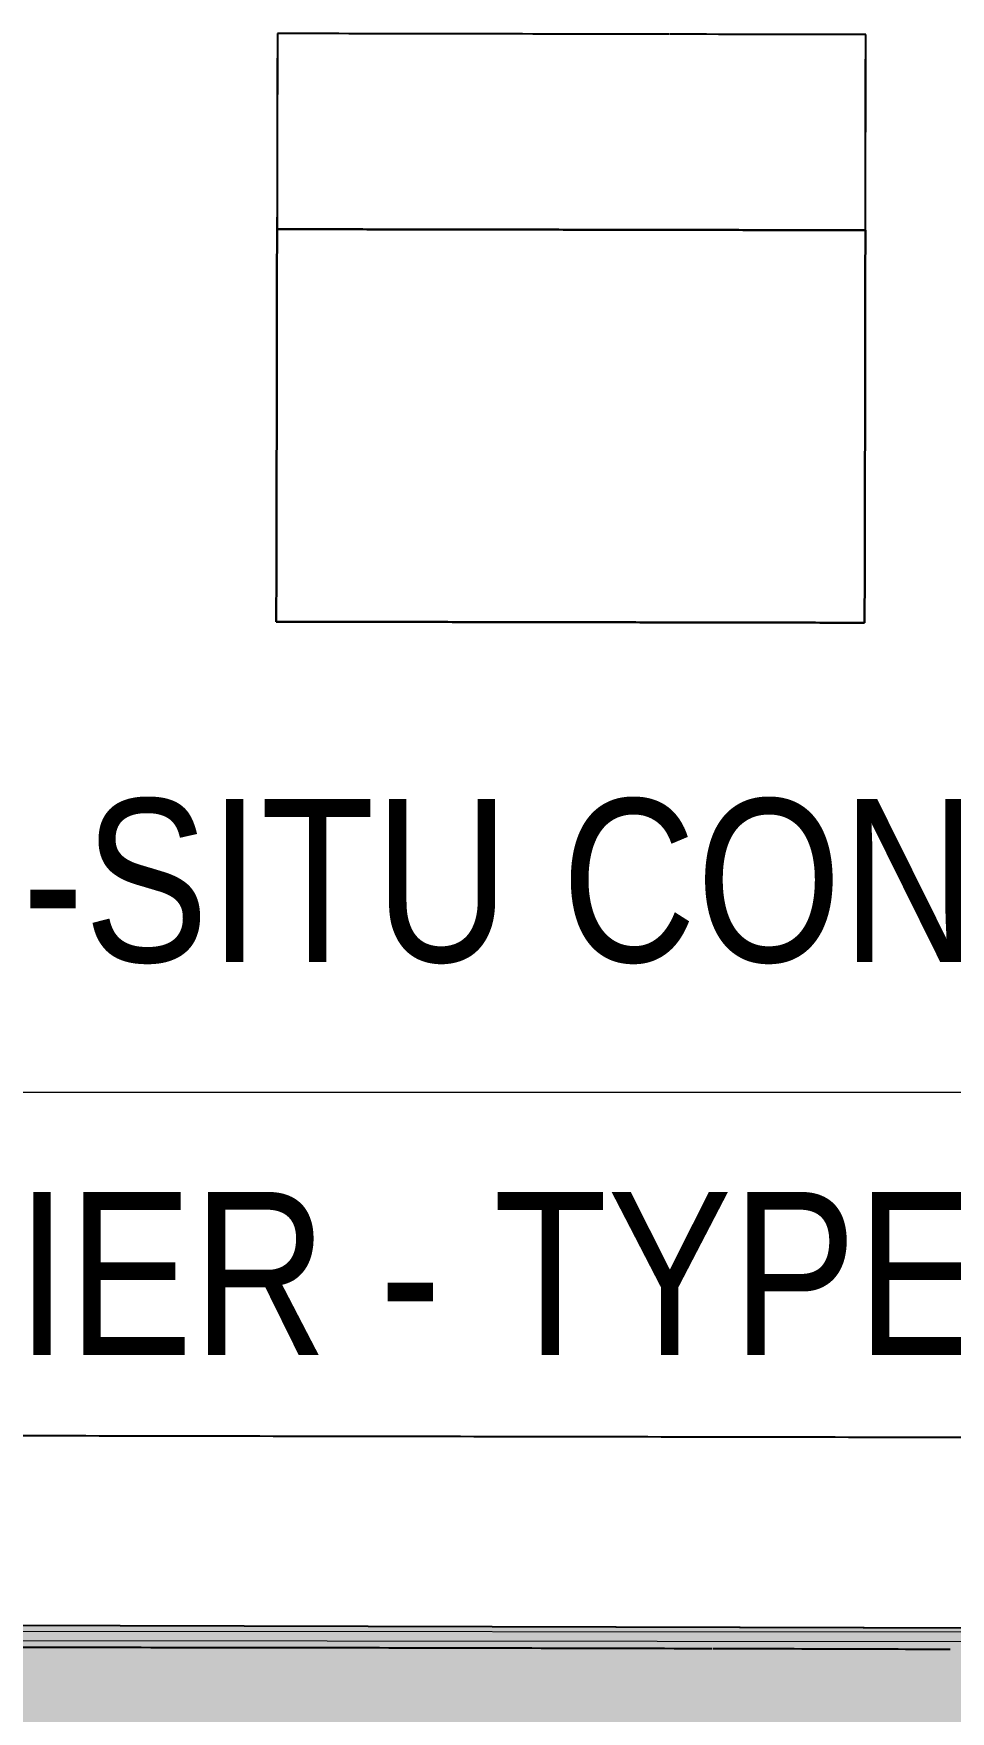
# Model space of a CAD drawing. Header units: metres. Extents: x -1161 to -1080, y 3 to 563.
# Drawn here: x -1105.826 to -1104.421, y 509.726 to 512.299 of the extents above; entities that cross this region are included whole.
import ezdxf

# ---------------------------------------------------------------- set-up
doc = ezdxf.new("R2010")
doc.units = ezdxf.units.M
doc.layers.get('Defpoints').update_dxf_attribs({"color": 41})
for name, color, linetype, lineweight in [('A-ANNO-DIMS', 7, 'Continuous', 9), ('A-DETL', 7, 'Continuous', 13), ('A-DETL-GENF', 7, 'Continuous', 9), ('A-FLOR', 7, 'Continuous', 50), ('A-GENM', 7, 'Continuous', 35)]:
    doc.layers.add(name, color=color, linetype=linetype, lineweight=lineweight)
doc.styles.add('Arial Narrow_2', font='ARIALN.TTF', dxfattribs={"height": 0.25})
doc.dimstyles.new('Dimension_Standard_O__mm_', dxfattribs={"dimscale": 0.3048, "dimtxt": 0.255858, "dimasz": 0.82021, "dimexe": 0.787402, "dimexo": 0.492126, "dimgap": 0.492126, "dimtad": 1, "dimdec": 0, "dimlfac": 1000, "dimzin": 0, "dimdsep": 46, "dimtxsty": 'Arial Narrow_2', "dimsah": 1, "dimcen": 0.09, "dimaunit": 1, "dimadec": 4, "dimazin": 0, "dimtfac": 1, "dimtdec": 4, "dimtix": 1, "dimtmove": 0, "dimatfit": 3, "dimfxl": 1, "dimtvp": 1, "dimtfill": 1, "dimtolj": 1, "dimtzin": 0, "dimlwd": 18, "dimlwe": 18, "dimarcsym": 2})

# ---------------------------------------------------------------- blocks, each defined once
blk = doc.blocks.new('Top of Pavement - RL A - Top of Pavement - RL A-68818558-DRG-2873171 - BARRIER LAYOUT')
at = {"layer": 'A-GENM', "color": 9, "lineweight": 25, "true_color": 0xbebebe}
for points in [[(108.8591, 0.3156), (108.887, 0.2098), (108.9429, -0.0017), (109.0266, -0.3191), (109.1103, -0.6364), (109.1662, -0.848), (109.1941, -0.9538)], [(109.1941, -0.9538), (109.2499, -1.1654), (109.3616, -1.5885), (109.4732, -2.0117), (109.529, -2.2232)]]:
    blk.add_open_spline(points, degree=3, dxfattribs=at)
blk.add_open_spline([(109.7232, -2.1755), (109.6673, -1.9639), (109.5557, -1.5407), (109.4161, -1.0118), (109.3044, -0.5886), (109.2415, -0.3501), (109.2065, -0.2174), (109.1994, -0.1905)], degree=3, knots=[0.35454545, 0.35454545, 0.35454545, 0.35454545, 0.35909091, 0.36363636, 0.36590909, 0.36818182, 0.36875962, 0.36875962, 0.36875962, 0.36875962], dxfattribs=at)
blk = doc.blocks.new('T2DPAA-T2D-C3S-RS-M3D-100334_rvt-1-DRG-2873171 - BARRIER LAYOUT')
at = {"layer": 'A-GENM', "color": 254, "lineweight": 25, "true_color": 0xd1d1d1}
for p, q in [((-1105.4526, 512.299), (-1105.4533, 511.9237)), ((-1104.8525, 512.2979), (-1105.4526, 512.299)), ((-1104.5506, 512.2974), (-1104.8513, 512.2979)), ((-1104.5512, 511.9974), (-1104.5506, 512.2974)), ((-1104.5513, 511.9221), (-1104.5512, 511.9974)), ((-1105.4533, 511.9237), (-1105.4534, 511.8485)), ((-1104.5515, 511.8469), (-1104.5513, 511.9221)), ((-1105.4534, 511.8485), (-1105.4536, 511.7732)), ((-1104.5516, 511.7716), (-1104.5515, 511.8469)), ((-1105.4536, 511.7732), (-1105.4537, 511.698)), ((-1104.5517, 511.6964), (-1104.5516, 511.7716)), ((-1105.4537, 511.698), (-1105.4538, 511.6227)), ((-1104.5519, 511.6211), (-1104.5517, 511.6964)), ((-1105.4538, 511.6227), (-1105.454, 511.5475)), ((-1104.552, 511.5459), (-1104.5519, 511.6211)), ((-1105.454, 511.5475), (-1105.4541, 511.4722)), ((-1104.5521, 511.4706), (-1104.552, 511.5459)), ((-1105.4541, 511.4722), (-1105.4543, 511.397)), ((-1104.5523, 511.3954), (-1104.5521, 511.4706)), ((-1105.4543, 511.397), (-1105.354, 511.3968)), ((-1105.354, 511.3968), (-1105.2538, 511.3966)), ((-1105.2538, 511.3966), (-1105.1536, 511.3964)), ((-1105.1536, 511.3964), (-1105.0534, 511.3963)), ((-1105.0534, 511.3963), (-1104.9531, 511.3961)), ((-1104.9531, 511.3961), (-1104.8529, 511.3959)), ((-1104.8529, 511.3959), (-1104.7527, 511.3957)), ((-1104.7527, 511.3957), (-1104.6525, 511.3955)), ((-1104.6525, 511.3955), (-1104.5523, 511.3954)), ((-1105.9524, 510.8987), (-1104.8898, 510.8968)), ((-1104.8895, 510.8968), (-1104.0525, 510.8953))]:
    blk.add_line(p, q, dxfattribs=at)
at = {"layer": 'A-GENM', "color": 9, "lineweight": 25, "true_color": 0xbebebe}
for p, q in [((-1105.4532, 511.999), (-1105.4533, 511.9237)), ((-1105.4532, 511.999), (-1105.4533, 511.9237)), ((-1104.5513, 511.9221), (-1104.5512, 511.9974)), ((-1104.5513, 511.9221), (-1104.5512, 511.9974)), ((-1105.4533, 511.9237), (-1105.4534, 511.8485)), ((-1105.4533, 511.9237), (-1105.4534, 511.8485)), ((-1104.5515, 511.8469), (-1104.5513, 511.9221)), ((-1104.5515, 511.8469), (-1104.5513, 511.9221)), ((-1105.4534, 511.8485), (-1105.4536, 511.7732)), ((-1105.4534, 511.8485), (-1105.4536, 511.7732)), ((-1104.5516, 511.7716), (-1104.5515, 511.8469)), ((-1104.5516, 511.7716), (-1104.5515, 511.8469)), ((-1105.4536, 511.7732), (-1105.4537, 511.698)), ((-1105.4536, 511.7732), (-1105.4537, 511.698)), ((-1104.5517, 511.6964), (-1104.5516, 511.7716)), ((-1104.5517, 511.6964), (-1104.5516, 511.7716)), ((-1105.4537, 511.698), (-1105.4538, 511.6227)), ((-1105.4537, 511.698), (-1105.4538, 511.6227)), ((-1104.5519, 511.6211), (-1104.5517, 511.6964)), ((-1104.5519, 511.6211), (-1104.5517, 511.6964)), ((-1105.4538, 511.6227), (-1105.454, 511.5475)), ((-1105.4538, 511.6227), (-1105.454, 511.5475)), ((-1104.552, 511.5459), (-1104.5519, 511.6211)), ((-1104.552, 511.5459), (-1104.5519, 511.6211)), ((-1105.454, 511.5475), (-1105.4541, 511.4722)), ((-1105.454, 511.5475), (-1105.4541, 511.4722)), ((-1104.5521, 511.4706), (-1104.552, 511.5459)), ((-1104.5521, 511.4706), (-1104.552, 511.5459)), ((-1105.4541, 511.4722), (-1105.4543, 511.397)), ((-1105.4541, 511.4722), (-1105.4543, 511.397)), ((-1104.5523, 511.3954), (-1104.5521, 511.4706)), ((-1104.5523, 511.3954), (-1104.5521, 511.4706))]:
    blk.add_line(p, q, dxfattribs=at)
at = {"layer": 'A-GENM', "color": 253, "lineweight": 25, "true_color": 0xa3a3a3}
for p, q in [((-1105.4533, 511.9237), (-1105.4532, 511.999)), ((-1104.5512, 511.9974), (-1104.5513, 511.9221)), ((-1105.4534, 511.8485), (-1105.4533, 511.9237)), ((-1104.5513, 511.9221), (-1104.5515, 511.8469)), ((-1105.4536, 511.7732), (-1105.4534, 511.8485)), ((-1104.5515, 511.8469), (-1104.5516, 511.7716)), ((-1105.4537, 511.698), (-1105.4536, 511.7732)), ((-1104.5516, 511.7716), (-1104.5517, 511.6964)), ((-1105.4538, 511.6227), (-1105.4537, 511.698)), ((-1104.5517, 511.6964), (-1104.5519, 511.6211)), ((-1105.454, 511.5475), (-1105.4538, 511.6227)), ((-1104.5519, 511.6211), (-1104.552, 511.5459)), ((-1105.4541, 511.4722), (-1105.454, 511.5475)), ((-1104.552, 511.5459), (-1104.5521, 511.4706)), ((-1105.4543, 511.397), (-1105.4541, 511.4722)), ((-1104.5521, 511.4706), (-1104.5523, 511.3954))]:
    blk.add_line(p, q, dxfattribs=at)
at = {"layer": 'A-GENM', "color": 9, "lineweight": 25, "true_color": 0xbebebe, "flags": 128}
for points in [[(-1105.4526, 512.299), (-1105.4528, 512.224), (-1105.4529, 512.149), (-1105.453, 512.074), (-1105.4532, 511.999)], [(-1104.5512, 511.9974), (-1104.551, 512.0724), (-1104.5509, 512.1474), (-1104.5508, 512.2224), (-1104.5506, 512.2974)]]:
    blk.add_lwpolyline(points, dxfattribs=at)
at = {"layer": 'A-GENM', "color": 9, "lineweight": 25, "true_color": 0xbebebe}
for points, knots in [([(-1104.8525, 512.2979), (-1104.8855, 512.298), (-1105.0855, 512.2983), (-1105.2856, 512.2987), (-1105.4526, 512.299)], [0.3346022, 0.3346022, 0.3346022, 0.3346022, 0.4444444, 1, 1, 1, 1]), ([(-1104.7864, 509.8218), (-1104.8638, 509.822), (-1105.0192, 509.8224), (-1105.3303, 509.8231), (-1105.6418, 509.8235), (-1105.9533, 509.8238), (-1106.2648, 509.824), (-1106.6542, 509.8245), (-1106.9657, 509.8249), (-1107.1214, 509.8251)], [0.4447166, 0.4447166, 0.4447166, 0.4447166, 0.5, 0.5555556, 0.6666667, 0.7222222, 0.7777778, 0.8888889, 1, 1, 1, 1])]:
    blk.add_open_spline(points, degree=3, knots=knots, dxfattribs=at)
for points in [[(-1104.5506, 512.2974), (-1104.6509, 512.2975), (-1104.7511, 512.2977), (-1104.8513, 512.2979)], [(-1105.353, 511.9988), (-1105.3864, 511.9989), (-1105.4198, 511.9989), (-1105.4532, 511.999)], [(-1105.2527, 511.9986), (-1105.2861, 511.9987), (-1105.3195, 511.9987), (-1105.353, 511.9988)], [(-1105.1525, 511.9984), (-1105.1859, 511.9985), (-1105.2193, 511.9986), (-1105.2527, 511.9986)], [(-1105.0523, 511.9983), (-1105.0857, 511.9983), (-1105.1191, 511.9984), (-1105.1525, 511.9984)], [(-1104.9521, 511.9981), (-1104.9855, 511.9981), (-1105.0189, 511.9982), (-1105.0523, 511.9983)], [(-1104.8518, 511.9979), (-1104.8853, 511.998), (-1104.9187, 511.998), (-1104.9521, 511.9981)], [(-1104.7516, 511.9977), (-1104.785, 511.9978), (-1104.8184, 511.9978), (-1104.8518, 511.9979)], [(-1104.6514, 511.9975), (-1104.6848, 511.9976), (-1104.7182, 511.9977), (-1104.7516, 511.9977)], [(-1104.5512, 511.9974), (-1104.5846, 511.9974), (-1104.618, 511.9975), (-1104.6514, 511.9975)], [(-1105.4543, 511.397), (-1105.4208, 511.3969), (-1105.3874, 511.3969), (-1105.354, 511.3968)], [(-1105.4543, 511.397), (-1105.4208, 511.3969), (-1105.3874, 511.3969), (-1105.354, 511.3968)], [(-1105.354, 511.3968), (-1105.3206, 511.3967), (-1105.2872, 511.3967), (-1105.2538, 511.3966)], [(-1105.354, 511.3968), (-1105.3206, 511.3967), (-1105.2872, 511.3967), (-1105.2538, 511.3966)], [(-1105.2538, 511.3966), (-1105.2204, 511.3966), (-1105.187, 511.3965), (-1105.1536, 511.3964)], [(-1105.2538, 511.3966), (-1105.2204, 511.3966), (-1105.187, 511.3965), (-1105.1536, 511.3964)], [(-1105.1536, 511.3964), (-1105.1202, 511.3964), (-1105.0868, 511.3963), (-1105.0534, 511.3963)], [(-1105.1536, 511.3964), (-1105.1202, 511.3964), (-1105.0868, 511.3963), (-1105.0534, 511.3963)], [(-1105.0534, 511.3963), (-1105.02, 511.3962), (-1104.9865, 511.3961), (-1104.9531, 511.3961)], [(-1105.0534, 511.3963), (-1105.02, 511.3962), (-1104.9865, 511.3961), (-1104.9531, 511.3961)], [(-1104.9531, 511.3961), (-1104.9197, 511.396), (-1104.8863, 511.396), (-1104.8529, 511.3959)], [(-1104.9531, 511.3961), (-1104.9197, 511.396), (-1104.8863, 511.396), (-1104.8529, 511.3959)], [(-1104.8529, 511.3959), (-1104.8195, 511.3958), (-1104.7861, 511.3958), (-1104.7527, 511.3957)], [(-1104.8529, 511.3959), (-1104.8195, 511.3958), (-1104.7861, 511.3958), (-1104.7527, 511.3957)], [(-1104.7527, 511.3957), (-1104.7193, 511.3957), (-1104.6859, 511.3956), (-1104.6525, 511.3955)], [(-1104.7527, 511.3957), (-1104.7193, 511.3957), (-1104.6859, 511.3956), (-1104.6525, 511.3955)], [(-1104.6525, 511.3955), (-1104.6191, 511.3955), (-1104.5857, 511.3954), (-1104.5523, 511.3954)], [(-1104.6525, 511.3955), (-1104.6191, 511.3955), (-1104.5857, 511.3954), (-1104.5523, 511.3954)], [(-1104.4212, 509.8207), (-1104.5425, 509.8211), (-1104.6639, 509.8215), (-1104.7852, 509.8218)]]:
    blk.add_open_spline(points, degree=3, dxfattribs=at)
at = {"layer": 'A-GENM', "color": 253, "lineweight": 25, "true_color": 0xa3a3a3}
for points in [[(-1105.4532, 511.999), (-1105.4198, 511.9989), (-1105.3864, 511.9989), (-1105.353, 511.9988)], [(-1105.353, 511.9988), (-1105.3195, 511.9987), (-1105.2861, 511.9987), (-1105.2527, 511.9986)], [(-1105.2527, 511.9986), (-1105.2193, 511.9986), (-1105.1859, 511.9985), (-1105.1525, 511.9984)], [(-1105.1525, 511.9984), (-1105.1191, 511.9984), (-1105.0857, 511.9983), (-1105.0523, 511.9983)], [(-1105.0523, 511.9983), (-1105.0189, 511.9982), (-1104.9855, 511.9981), (-1104.9521, 511.9981)], [(-1104.9521, 511.9981), (-1104.9187, 511.998), (-1104.8853, 511.998), (-1104.8518, 511.9979)], [(-1104.8518, 511.9979), (-1104.8184, 511.9978), (-1104.785, 511.9978), (-1104.7516, 511.9977)], [(-1104.7516, 511.9977), (-1104.7182, 511.9977), (-1104.6848, 511.9976), (-1104.6514, 511.9975)], [(-1104.6514, 511.9975), (-1104.618, 511.9975), (-1104.5846, 511.9974), (-1104.5512, 511.9974)], [(-1105.354, 511.3968), (-1105.3874, 511.3969), (-1105.4208, 511.3969), (-1105.4543, 511.397)], [(-1105.2538, 511.3966), (-1105.2872, 511.3967), (-1105.3206, 511.3967), (-1105.354, 511.3968)], [(-1105.1536, 511.3964), (-1105.187, 511.3965), (-1105.2204, 511.3966), (-1105.2538, 511.3966)], [(-1105.0534, 511.3963), (-1105.0868, 511.3963), (-1105.1202, 511.3964), (-1105.1536, 511.3964)], [(-1104.9531, 511.3961), (-1104.9865, 511.3961), (-1105.02, 511.3962), (-1105.0534, 511.3963)], [(-1104.8529, 511.3959), (-1104.8863, 511.396), (-1104.9197, 511.396), (-1104.9531, 511.3961)], [(-1104.7527, 511.3957), (-1104.7861, 511.3958), (-1104.8195, 511.3958), (-1104.8529, 511.3959)], [(-1104.6525, 511.3955), (-1104.6859, 511.3956), (-1104.7193, 511.3957), (-1104.7527, 511.3957)], [(-1104.5523, 511.3954), (-1104.5857, 511.3954), (-1104.6191, 511.3955), (-1104.6525, 511.3955)]]:
    blk.add_open_spline(points, degree=3, dxfattribs=at)
at = {"layer": 'A-GENM', "color": 253, "lineweight": 25, "true_color": 0xa3a3a3, "rotation": 75.11694444444437}
blk.add_blockref('Top of Pavement - RL A - Top of Pavement - RL A-68818558-DRG-2873171 - BARRIER LAYOUT', (-1134.0578, 404.8616), dxfattribs=at)
blk = doc.blocks.new('DIMBLOCK4-DRG-2873171 - BARRIER LAYOUT')
at = {"layer": 'A-ANNO-DIMS', "color": 0, "lineweight": 18, "transparency": 16777216}
for p, q in [((-1111.1765, 509.9878), (-1111.1765, 510.9149)), ((-1101.4042, 509.7159), (-1101.4042, 510.9149)), ((-1101.6542, 510.6749), (-1110.9265, 510.6749))]:
    blk.add_line(p, q, dxfattribs=at)
at = {"layer": 'A-ANNO-DIMS', "color": 0, "transparency": 16777216}
for points in [[(-1110.9265, 510.7166), (-1110.9265, 510.6333), (-1111.1765, 510.6749)], [(-1101.6542, 510.7166), (-1101.6542, 510.6333), (-1101.4042, 510.6749)]]:
    blk.add_solid(points, dxfattribs=at)
at = {"layer": 'Defpoints', "color": 0, "transparency": 16777216}
for p in [(-1111.1765, 510.6749), (-1111.1765, 509.8378), (-1101.4042, 509.5659)]:
    blk.add_point(p, dxfattribs=at)
at = {"layer": 'A-ANNO-DIMS', "color": 0, "lineweight": 18, "transparency": 16777216, "char_height": 0.25, "width": 6.93009, "attachment_point": 5, "style": 'Arial Narrow_2', "bg_fill": 3, "box_fill_scale": 1.1, "bg_fill_color": 256, "bg_fill_true_color": 13158600, "bg_fill_transparency": 0}
for s, insert in [('\\A1;MIN 1200 HIGH, CAST IN-SITU CONCRETE', (-1106.2904, 510.9769)), ('\\A1;MPL TRAFFIC BARRIER - TYPE 03', (-1106.2904, 510.3956))]:
    blk.add_mtext(s, dxfattribs=dict(at, insert=insert))

msp = doc.modelspace()

# ---------------------------------------------------------------- hatches: boundary and pattern name
at = {"layer": 'A-DETL-GENF', "true_color": 0xc0c0c0, "transparency": 33554608}
h = msp.add_hatch(color=9, dxfattribs=at)
h.paths.add_polyline_path([(-1101.4042, 509.2659), (-1101.4032, 509.8459), (-1111.1764, 509.8708), (-1111.1769, 509.2975), (-1111.0469, 509.2975), (-1111.0469, 509.2867), (-1110.9773, 509.2863), (-1101.5542, 509.2662), (-1101.553, 509.2855), (-1101.5491, 509.3047), (-1101.5428, 509.3233), (-1101.5341, 509.3409), (-1101.5232, 509.3572), (-1101.5103, 509.3719), (-1101.4956, 509.3849), (-1101.4792, 509.3958), (-1101.4616, 509.4045), (-1101.4431, 509.4108), (-1101.4238, 509.4146), (-1101.4042, 509.4158), (-1101.4042, 509.2698)])
h.paths.add_polyline_path([(-1101.4042, 509.2658), (-1101.4042, 509.2659), (-1101.4082, 509.2658)])
h.paths.add_polyline_path([(-1111.3834, 509.2892), (-1111.3268, 509.292), (-1111.3269, 509.2975), (-1111.3469, 509.2975), (-1111.3456, 509.317), (-1111.3418, 509.3363), (-1111.3355, 509.3549), (-1111.3268, 509.3725), (-1111.3159, 509.3888), (-1111.303, 509.4035), (-1111.2882, 509.4165), (-1111.2719, 509.4274), (-1111.2543, 509.436), (-1111.2357, 509.4423), (-1111.2165, 509.4462), (-1111.1969, 509.4474), (-1111.1965, 509.8523), (-1111.3523, 509.8453), (-1111.3825, 509.6722), (-1111.3833, 509.3207)])
h.paths.add_polyline_path([(-1108.8862, 509.4931), (-1108.8862, 509.4931), (-1108.87, 509.4931)])

# ---------------------------------------------------------------- linework, layer by layer
at = {"layer": 'A-DETL', "lineweight": 25}
msp.add_line((-1101.4026, 509.8459), (-1111.3821, 509.8713), dxfattribs=at)
at = {"layer": 'A-FLOR', "lineweight": 18}
for p, q in [((-1111.1765, 509.853), (-1101.4032, 509.8454)), ((-1111.1764, 509.8708), (-1103.3639, 509.8509)), ((-1101.4032, 509.8304), (-1111.1765, 509.8378))]:
    msp.add_line(p, q, dxfattribs=at)

# ---------------------------------------------------------------- block references
at = {"lineweight": 5}
msp.add_blockref('T2DPAA-T2D-C3S-RS-M3D-100334_rvt-1-DRG-2873171 - BARRIER LAYOUT', (0, 0), dxfattribs=at)

# ---------------------------------------------------------------- next in the draw order: dimensions: what is measured, and where the dimension line sits
at = {"layer": 'A-ANNO-DIMS', "lineweight": 18}
dim = msp.add_linear_dim(base=(-1111.1765, 510.6749), p1=(-1101.4042, 509.5659), p2=(-1111.1765, 509.8378), angle=0, text='MIN 1200 HIGH, CAST IN-SITU CONCRETE\\XMPL TRAFFIC BARRIER - TYPE 03', dimstyle='Dimension_Standard_O__mm_', override={"dimpost": '<>', "dimfxl": 9.776014}, dxfattribs=at)
dim.commit()
dim.dimension.update_dxf_attribs({"geometry": 'DIMBLOCK4-DRG-2873171 - BARRIER LAYOUT', "text_midpoint": (-1106.2904, 510.6749)})

doc.saveas('drawing.dxf')
